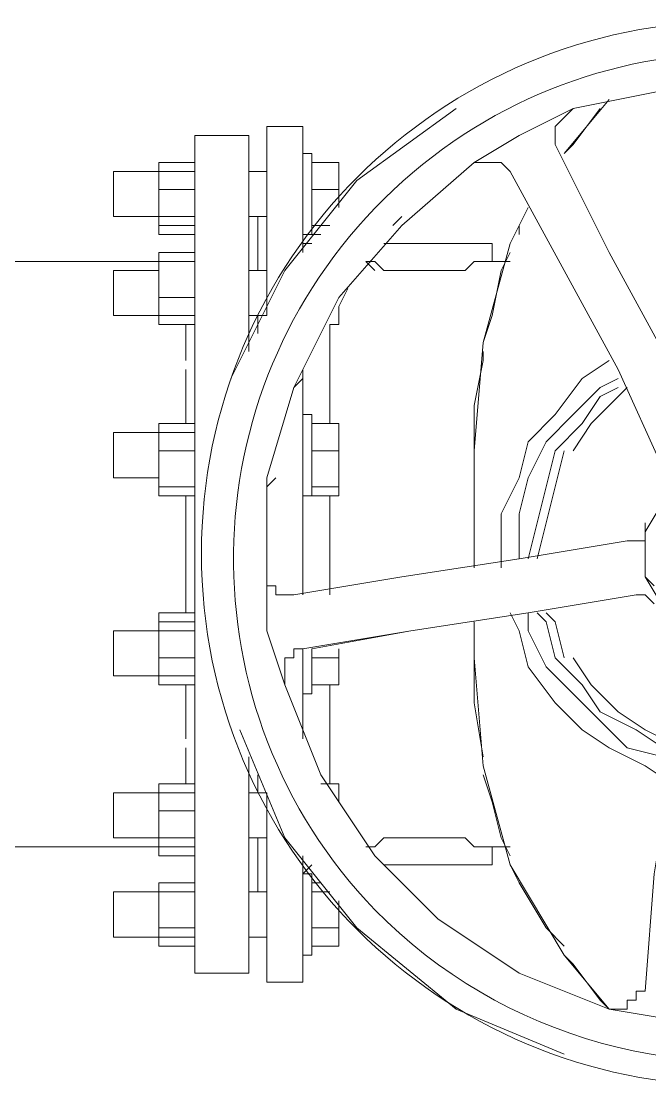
# Model space of a CAD drawing. Extents: x -187 to 52, y -9 to 65.
# Drawn here: x -148.9978 to -148.7028, y 19.7082 to 20.208 of the extents above; entities that cross this region are included whole.
import ezdxf

# ---------------------------------------------------------------- set-up
doc = ezdxf.new("R2010")
doc.units = 0
doc.header["$MEASUREMENT"] = 0
doc.layers.add('PDF4_Geometría', color=7, linetype='Continuous')

msp = doc.modelspace()

# ---------------------------------------------------------------- linework, layer by layer
at = {"layer": 'PDF4_Geometría', "lineweight": 9}
msp.add_lwpolyline([(-148.49349, 20.12483, 0.986751), (-148.83181, 19.79073, 1.002278)], format="xyb", close=True, dxfattribs=at)
for points in [[(-148.69648, 20.05293), (-148.72186, 20.09945), (-148.74723, 20.1502), (-148.74723, 20.15443), (-148.74723, 20.15866), (-148.743, 20.16289), (-148.73877, 20.16712), (-148.69648, 20.17557)], [(-148.72186, 20.17135), (-148.743, 20.14597), (-148.73877, 20.1502), (-148.72608, 20.16712)], [(-148.79375, 20.16712), (-148.84027, 20.13328), (-148.8741, 20.09099), (-148.89948, 20.04024)], [(-148.73877, 20.16712), (-148.76415, 20.15443), (-148.78529, 20.14174), (-148.78106, 20.14174), (-148.77683, 20.14174), (-148.7726, 20.14174), (-148.76838, 20.13751), (-148.743, 20.09099), (-148.71763, 20.04447), (-148.69648, 19.99795)], [(-148.91639, 20.10791), (-148.91639, 20.11214), (-148.91639, 20.11637), (-148.91639, 20.11214), (-148.91639, 20.10791), (-148.91639, 20.11214), (-148.93331, 20.11214), (-148.93331, 20.10791), (-148.91639, 20.10791), (-148.91639, 20.11637), (-148.91639, 20.1206), (-148.91639, 20.12906), (-148.91639, 20.13751), (-148.91639, 20.1502), (-148.91639, 20.15443), (-148.89102, 20.15443), (-148.89102, 20.1502), (-148.89102, 20.13751), (-148.89102, 20.12906), (-148.89102, 20.1206), (-148.89102, 20.11637), (-148.89102, 20.11214), (-148.89102, 20.11637), (-148.89102, 20.11214), (-148.89102, 20.11637), (-148.88256, 20.11637), (-148.89102, 20.11637), (-148.88679, 20.11637), (-148.88256, 20.11637), (-148.88256, 20.11214), (-148.88256, 20.11637), (-148.88256, 20.12906), (-148.88256, 20.13751), (-148.88256, 20.14174), (-148.88256, 20.1502), (-148.88256, 20.15866), (-148.88256, 20.15443), (-148.88256, 20.1502), (-148.88256, 20.13751), (-148.88256, 20.12483), (-148.88256, 20.10368), (-148.88256, 20.07831), (-148.88256, 20.06985)], [(-148.86564, 20.15866), (-148.88256, 20.15866)], [(-148.86142, 20.10368), (-148.86564, 20.10368), (-148.86564, 20.09945), (-148.86564, 20.10368), (-148.86564, 20.12483), (-148.86564, 20.13751), (-148.86564, 20.1502), (-148.86564, 20.15443), (-148.86564, 20.15866), (-148.86564, 20.1502), (-148.86564, 20.14174), (-148.86564, 20.13751), (-148.86564, 20.12906), (-148.86564, 20.11637), (-148.86564, 20.10791), (-148.86564, 20.11214), (-148.86564, 20.11637), (-148.86564, 20.1206), (-148.86564, 20.12483)], [(-148.743, 20.16289), (-148.74723, 20.15866), (-148.74723, 20.15443), (-148.74723, 20.1502), (-148.72186, 20.09945), (-148.69648, 20.05293)], [(-148.91639, 19.76113), (-148.91639, 19.76535), (-148.91639, 19.78227), (-148.91639, 19.81187), (-148.91639, 19.84571), (-148.91639, 19.888), (-148.91639, 19.93452), (-148.91639, 19.98104), (-148.91639, 20.02756), (-148.91639, 20.06985), (-148.91639, 20.10368), (-148.91639, 20.13328), (-148.91639, 20.1502), (-148.91639, 20.15443)], [(-148.89102, 20.09099), (-148.89102, 20.07831), (-148.89102, 20.06985), (-148.89102, 20.05293), (-148.89102, 20.06985), (-148.89102, 20.10368), (-148.89102, 20.13328), (-148.89102, 20.1502), (-148.89102, 20.15443)], [(-148.91639, 20.13751), (-148.91639, 20.14597), (-148.91639, 20.13751)], [(-148.86564, 20.13751), (-148.86564, 20.14597)], [(-148.86564, 20.14597), (-148.86564, 20.13751), (-148.86564, 20.12483), (-148.86564, 20.11214), (-148.86564, 20.10791)], [(-148.86142, 20.14174), (-148.86142, 20.14597), (-148.86142, 20.13751), (-148.86142, 20.14174), (-148.84873, 20.14174), (-148.84873, 20.13751), (-148.84873, 20.1206), (-148.84873, 20.12906)], [(-148.86142, 20.14597), (-148.86142, 20.13751), (-148.86142, 20.12483), (-148.86142, 20.11214), (-148.86142, 20.10791), (-148.86142, 20.11214), (-148.86142, 20.12906), (-148.86142, 20.14174), (-148.84873, 20.14174), (-148.84873, 20.12906), (-148.86142, 20.12906)], [(-148.91639, 20.12906), (-148.91639, 20.14174), (-148.93331, 20.14174), (-148.93331, 20.12906)], [(-148.91639, 20.13751), (-148.91639, 20.14174), (-148.91639, 20.13751)], [(-148.69648, 19.99795), (-148.71763, 20.04447), (-148.743, 20.09099), (-148.76838, 20.13751), (-148.7726, 20.14174), (-148.77683, 20.14174), (-148.78106, 20.14174), (-148.78529, 20.14174), (-148.81912, 20.11214), (-148.84873, 20.07831), (-148.86987, 20.03602), (-148.88256, 19.99372), (-148.88256, 19.95143), (-148.88256, 19.92183), (-148.8741, 19.89646), (-148.8741, 19.90068), (-148.8741, 19.90491), (-148.8741, 19.90914), (-148.86987, 19.90914), (-148.86987, 19.91337), (-148.86564, 19.91337), (-148.8149, 19.92183), (-148.75992, 19.93029), (-148.70917, 19.93875), (-148.70494, 19.93875), (-148.70071, 19.93452)], [(-148.93331, 20.11637), (-148.93331, 20.1206), (-148.93331, 20.12906), (-148.93331, 20.13751)], [(-148.91639, 20.13751), (-148.91639, 20.12906), (-148.91639, 20.1206), (-148.91639, 20.11637), (-148.91639, 20.1206), (-148.91639, 20.12483), (-148.91639, 20.1206), (-148.91639, 20.11637)], [(-148.91639, 20.11214), (-148.91639, 20.12906), (-148.93331, 20.12906), (-148.93331, 20.11214)], [(-148.91639, 20.12906), (-148.91639, 20.13328), (-148.91639, 20.12906)], [(-148.86564, 20.12906), (-148.86564, 20.13328)], [(-148.86142, 20.1206), (-148.86142, 20.11637), (-148.86142, 20.11214), (-148.86142, 20.10791), (-148.85719, 20.10791), (-148.86142, 20.10791), (-148.86142, 20.11214), (-148.86142, 20.11637), (-148.86142, 20.1206), (-148.86142, 20.12483)], [(-148.76415, 20.10791), (-148.76415, 20.11214), (-148.75992, 20.1206), (-148.76838, 20.10368), (-148.78106, 20.05716), (-148.78529, 20.00641), (-148.78529, 19.95143), (-148.78529, 19.95566), (-148.78529, 19.96835), (-148.78529, 20.00641), (-148.78529, 20.02756), (-148.78106, 20.0487), (-148.78106, 20.05293)], [(-148.89102, 20.06985), (-148.89102, 20.05716), (-148.89102, 20.06985), (-148.88256, 20.06985), (-148.88256, 20.07831), (-148.88256, 20.09099), (-148.89102, 20.09099), (-148.89102, 20.09522), (-148.89102, 20.11214), (-148.89102, 20.11637), (-148.89102, 20.11214), (-148.89102, 20.09522), (-148.89102, 20.09099), (-148.89102, 20.09522), (-148.89102, 20.11214), (-148.89102, 20.11637)], [(-148.88256, 20.09099), (-148.88256, 20.09522), (-148.88256, 20.11214), (-148.88256, 20.11637)], [(-148.81912, 20.11637), (-148.82335, 20.11214)], [(-148.86142, 20.11214), (-148.85296, 20.11214)], [(-148.91639, 20.09099), (-148.91639, 20.08676), (-148.91639, 20.07831), (-148.91639, 20.06985), (-148.91639, 20.07831), (-148.91639, 20.09099), (-148.91639, 20.09522), (-148.91639, 20.09945), (-148.91639, 20.10368)], [(-148.76838, 20.09522), (-148.77683, 20.09522), (-148.76838, 20.09522), (-148.77683, 20.09522), (-148.77683, 20.10368), (-148.78106, 20.10368), (-148.79798, 20.10368), (-148.8149, 20.10368), (-148.82758, 20.10368), (-148.8149, 20.10368), (-148.79798, 20.10368), (-148.78106, 20.10368), (-148.77683, 20.10368)], [(-148.91639, 20.09945), (-148.93331, 20.09945), (-148.93331, 20.09522), (-149.10247, 20.09522), (-149.18283, 20.08676), (-149.26318, 20.06985), (-149.3393, 20.03602), (-149.40697, 19.99372), (-149.4704, 19.94298), (-149.4704, 19.93875)], [(-148.91639, 20.09522), (-148.91639, 20.09945), (-148.93331, 20.09945), (-148.93331, 20.09522)], [(-148.91639, 20.09522), (-148.91639, 20.09945), (-148.91639, 20.09522)], [(-148.76838, 20.09945), (-148.7726, 20.09099), (-148.77683, 20.06985), (-148.78106, 20.05716)], [(-148.91639, 20.07831), (-148.91639, 20.07408), (-148.91639, 20.07831), (-148.91639, 20.09522), (-148.93331, 20.09522), (-148.93331, 20.07831)], [(-148.83181, 20.09099), (-148.83604, 20.09522), (-148.83181, 20.09522), (-148.82758, 20.09099), (-148.81912, 20.09099), (-148.8149, 20.09099), (-148.80644, 20.09099), (-148.80221, 20.09099), (-148.79375, 20.09099), (-148.78952, 20.09099), (-148.78529, 20.09522), (-148.78106, 20.09522), (-148.77683, 20.09522)], [(-148.93331, 20.06985), (-148.93331, 20.07831), (-148.93331, 20.08676), (-148.93331, 20.09099), (-148.95445, 20.09099), (-148.95445, 20.08676), (-148.95445, 20.07831), (-148.95445, 20.06985), (-148.95445, 20.07408), (-148.95445, 20.08254), (-148.95445, 20.09099)], [(-148.91639, 20.08254), (-148.91639, 20.08676), (-148.91639, 20.08254)], [(-148.8445, 20.08254), (-148.84873, 20.07408), (-148.84873, 20.06562), (-148.85296, 20.06562), (-148.85296, 20.05716), (-148.85296, 20.04447), (-148.85296, 20.03179), (-148.85296, 20.0191)], [(-148.95445, 20.06985), (-148.91639, 20.06985), (-148.91639, 20.06139), (-148.91639, 20.04447), (-148.91639, 20.02756), (-148.91639, 20.01064), (-148.91639, 20.00641), (-148.91639, 19.99372), (-148.91639, 20.00641), (-148.91639, 20.01487), (-148.95445, 20.01487)], [(-148.92062, 20.06562), (-148.92062, 20.05716), (-148.92062, 20.0487)], [(-148.72186, 20.0487), (-148.73454, 20.04024), (-148.74723, 20.02333), (-148.75992, 20.01064), (-148.76415, 19.99372), (-148.7726, 19.97681), (-148.7726, 19.95566), (-148.7726, 19.95143)], [(-148.92062, 20.04447), (-148.92062, 20.03179), (-148.92062, 20.0191)], [(-148.86564, 20.00218), (-148.86564, 19.99795), (-148.86564, 19.99372), (-148.86564, 19.97681), (-148.86564, 19.95566), (-148.86564, 19.93875), (-148.86564, 19.95566), (-148.86564, 19.9895), (-148.86564, 20.02333), (-148.86564, 20.04447), (-148.86564, 20.03602), (-148.86564, 20.0191), (-148.86564, 20.01487), (-148.86564, 20.00641), (-148.86564, 19.99372), (-148.86564, 19.9895)], [(-148.86564, 20.04024), (-148.86987, 20.03602)], [(-148.76415, 19.95566), (-148.76415, 19.97681), (-148.75992, 19.99372), (-148.75146, 20.01064), (-148.73877, 20.02333), (-148.72608, 20.03602), (-148.71763, 20.04024)], [(-148.71763, 20.03602), (-148.72608, 20.03179), (-148.73454, 20.0191), (-148.74723, 20.00641), (-148.75146, 19.9895), (-148.75569, 19.97258), (-148.75992, 19.95566)], [(-148.73877, 20.00641), (-148.73031, 20.0191), (-148.71763, 20.03179), (-148.7134, 20.03602)], [(-148.91639, 20.00641), (-148.91639, 20.0191), (-148.93331, 20.0191), (-148.93331, 20.00641)], [(-148.91639, 20.02333), (-148.91639, 20.0191), (-148.91639, 20.01064), (-148.91639, 20.00641), (-148.91639, 20.01064), (-148.91639, 20.0191), (-148.91639, 20.02333), (-148.91639, 20.0191), (-148.91639, 20.01064), (-148.91639, 20.0191)], [(-148.86142, 20.02333), (-148.86564, 20.02333), (-148.86564, 20.0191), (-148.86564, 20.01064), (-148.86564, 20.0191)], [(-148.86564, 19.98527), (-148.86142, 19.98527), (-148.86142, 19.9895), (-148.86142, 20.00641), (-148.86142, 20.0191), (-148.84873, 20.0191), (-148.84873, 20.00641), (-148.84873, 19.9895), (-148.86142, 19.9895)], [(-148.86142, 20.00641), (-148.86142, 20.01064), (-148.86142, 20.0191), (-148.86142, 20.02333), (-148.86142, 20.0191), (-148.86142, 20.01064), (-148.86142, 19.99795), (-148.86142, 19.98527), (-148.86142, 19.99372), (-148.86142, 20.00641), (-148.84873, 20.00641)], [(-148.95445, 19.99372), (-148.95445, 20.00218), (-148.95445, 20.01064), (-148.95445, 20.01487), (-148.95445, 20.01064), (-148.95445, 20.00641), (-148.95445, 19.99372), (-148.93331, 19.99372), (-148.93331, 20.00641), (-148.93331, 20.01064)], [(-148.86564, 20.00641), (-148.86564, 20.01064), (-148.86564, 19.99795), (-148.86564, 19.98527), (-148.86564, 19.99372)], [(-148.91639, 19.9895), (-148.91639, 20.00641), (-148.93331, 20.00641), (-148.93331, 19.9895)], [(-148.75569, 19.95566), (-148.75146, 19.97258), (-148.74723, 19.9895), (-148.743, 20.00641)], [(-148.86142, 20.00218), (-148.86142, 19.99795)], [(-148.91639, 19.99372), (-148.91639, 19.9895), (-148.91639, 19.96835), (-148.91639, 19.9472), (-148.91639, 19.92606), (-148.91639, 19.92183), (-148.95445, 19.92183)], [(-148.87833, 19.99372), (-148.88256, 19.9895)], [(-148.86142, 19.98527), (-148.84873, 19.98527), (-148.84873, 19.9895)], [(-148.69225, 19.92606), (-148.70494, 19.9472), (-148.70494, 19.96835), (-148.69225, 19.9895)], [(-148.92062, 19.98527), (-148.92062, 19.98104), (-148.92062, 19.97681), (-148.92062, 19.96412), (-148.92062, 19.9472), (-148.92062, 19.93875), (-148.92062, 19.93029)], [(-148.85296, 19.93875), (-148.85296, 19.9472), (-148.85296, 19.96412), (-148.85296, 19.98527)], [(-148.70071, 19.94298), (-148.70494, 19.9472), (-148.70494, 19.95143), (-148.70494, 19.95989), (-148.70494, 19.96835), (-148.70494, 19.95989), (-148.70494, 19.95143), (-148.70494, 19.9472), (-148.70071, 19.94298)], [(-148.70071, 19.93452), (-148.70494, 19.93875), (-148.70917, 19.93875), (-148.75992, 19.93029), (-148.8149, 19.92183), (-148.86142, 19.91337), (-148.86142, 19.90914), (-148.86142, 19.89646), (-148.84873, 19.89646), (-148.84873, 19.90914)], [(-148.93331, 19.90914), (-148.91639, 19.90914), (-148.91639, 19.89646), (-148.93331, 19.89646), (-148.93331, 19.90914), (-148.93331, 19.92606), (-148.93331, 19.93029), (-148.91639, 19.93029), (-148.91639, 19.92606)], [(-148.69225, 19.84994), (-148.70494, 19.85839), (-148.72186, 19.86685), (-148.73454, 19.87531), (-148.74723, 19.888), (-148.75992, 19.90491), (-148.76415, 19.92183), (-148.76838, 19.93029)], [(-148.69225, 19.85839), (-148.69648, 19.86262), (-148.7134, 19.86685), (-148.72608, 19.87954), (-148.73877, 19.89223), (-148.75146, 19.90491), (-148.75992, 19.92183), (-148.75992, 19.93029)], [(-148.73877, 19.90914), (-148.73031, 19.89646), (-148.71763, 19.88377), (-148.70494, 19.87531), (-148.68802, 19.86685), (-148.69648, 19.86685), (-148.70917, 19.87531), (-148.72608, 19.88377), (-148.73454, 19.89646), (-148.74723, 19.90914), (-148.75146, 19.92606), (-148.75569, 19.93029)], [(-148.75146, 19.93029), (-148.74723, 19.92606), (-148.743, 19.90914)], [(-148.91639, 19.90914), (-148.91639, 19.92606), (-148.93331, 19.92606)], [(-148.78106, 19.86262), (-148.78529, 19.888), (-148.78529, 19.90914), (-148.78529, 19.92606), (-148.78529, 19.90914), (-148.78106, 19.85839), (-148.76838, 19.81187), (-148.743, 19.76958), (-148.72186, 19.74421), (-148.72608, 19.74844), (-148.73877, 19.76535), (-148.743, 19.76958)], [(-148.93331, 19.90068), (-148.93331, 19.90914), (-148.93331, 19.9176), (-148.93331, 19.92183)], [(-148.91639, 19.9176), (-148.91639, 19.91337), (-148.91639, 19.9176)], [(-148.91639, 19.90491), (-148.91639, 19.90914), (-148.91639, 19.90491)], [(-148.86987, 19.91337), (-148.86987, 19.90914), (-148.8741, 19.90914), (-148.8741, 19.90491), (-148.8741, 19.90068), (-148.8741, 19.89646), (-148.85719, 19.85416), (-148.83181, 19.8161), (-148.80221, 19.7865), (-148.76415, 19.76113), (-148.72186, 19.74421), (-148.69648, 19.73998)], [(-148.86564, 19.91337), (-148.86564, 19.90068), (-148.86564, 19.89223), (-148.86564, 19.90068), (-148.86564, 19.90491), (-148.86564, 19.90914)], [(-148.86142, 19.90491), (-148.86142, 19.90914), (-148.84873, 19.90914), (-148.84873, 19.91337)], [(-148.86142, 19.90068), (-148.86142, 19.89223), (-148.86142, 19.90068), (-148.86142, 19.91337)], [(-148.95445, 19.90068), (-148.91639, 19.90068), (-148.91639, 19.888), (-148.91639, 19.86685), (-148.91639, 19.85416), (-148.91639, 19.84571), (-148.95445, 19.84571)], [(-148.92062, 19.89646), (-148.92062, 19.88377), (-148.92062, 19.87108)], [(-148.85296, 19.84994), (-148.85296, 19.85839), (-148.85296, 19.87108), (-148.85296, 19.88377), (-148.85296, 19.89646)], [(-148.86564, 19.89223), (-148.86142, 19.89223)], [(-148.89525, 19.87531), (-148.8741, 19.82456), (-148.84027, 19.78227), (-148.79375, 19.74421), (-148.743, 19.72306)], [(-148.92062, 19.86685), (-148.92062, 19.85839), (-148.92062, 19.84994)], [(-148.89102, 19.76113), (-148.89102, 19.76535), (-148.89102, 19.78227), (-148.89102, 19.81187), (-148.89102, 19.84571), (-148.89102, 19.86262), (-148.89102, 19.84571), (-148.89102, 19.83725)], [(-148.91639, 19.84994), (-148.91639, 19.84571), (-148.91639, 19.84994), (-148.91639, 19.85416), (-148.91639, 19.84994), (-148.91639, 19.83725), (-148.91639, 19.82456), (-148.91639, 19.83725), (-148.91639, 19.84994), (-148.91639, 19.85416)], [(-148.89102, 19.82456), (-148.89102, 19.82033), (-148.89102, 19.80342), (-148.89102, 19.79919), (-148.89102, 19.80342), (-148.89102, 19.82033), (-148.89102, 19.82456), (-148.88256, 19.82456), (-148.88256, 19.83725), (-148.88256, 19.84571), (-148.89102, 19.84571), (-148.89102, 19.85839), (-148.89102, 19.84571)], [(-148.78106, 19.85416), (-148.77683, 19.84148), (-148.7726, 19.82456), (-148.76838, 19.8161)], [(-148.91639, 19.83725), (-148.91639, 19.84571), (-148.91639, 19.83725), (-148.91639, 19.84148), (-148.91639, 19.83725), (-148.91639, 19.84994), (-148.93331, 19.84994), (-148.93331, 19.83725), (-148.91639, 19.83725), (-148.91639, 19.82033), (-148.91639, 19.8161), (-148.93331, 19.8161), (-148.93331, 19.82033)], [(-148.85719, 19.84994), (-148.84873, 19.84994), (-148.84873, 19.84148)], [(-149.28009, 19.75267), (-149.27586, 19.74844), (-149.23357, 19.78227), (-149.18283, 19.80764), (-149.12785, 19.82033), (-149.10247, 19.82033), (-148.93331, 19.82033), (-148.91639, 19.82033), (-148.91639, 19.8161), (-148.93331, 19.8161), (-148.93331, 19.82033), (-148.93331, 19.83725), (-148.93331, 19.84571)], [(-148.88256, 19.84571), (-148.88256, 19.83725), (-148.88256, 19.81187), (-148.88256, 19.79073), (-148.88256, 19.77381), (-148.88256, 19.76535), (-148.88256, 19.7569), (-148.88256, 19.76113), (-148.88256, 19.77381), (-148.88256, 19.77804), (-148.88256, 19.7865), (-148.88256, 19.79496), (-148.88256, 19.79919), (-148.88256, 19.80342), (-148.88256, 19.79919), (-148.88679, 19.79919), (-148.89102, 19.79919), (-148.88256, 19.79919), (-148.89102, 19.79919), (-148.89102, 19.80342), (-148.89102, 19.79919), (-148.89102, 19.79496), (-148.89102, 19.7865), (-148.89102, 19.77804), (-148.89102, 19.76535), (-148.89102, 19.76113), (-148.91639, 19.76113), (-148.91639, 19.76535), (-148.91639, 19.77804), (-148.91639, 19.7865), (-148.91639, 19.79496), (-148.91639, 19.79919), (-148.91639, 19.79496), (-148.91639, 19.7865), (-148.91639, 19.77804), (-148.95445, 19.77804), (-148.93331, 19.77804), (-148.93331, 19.7865), (-148.93331, 19.79496), (-148.93331, 19.79919), (-148.93331, 19.78227)], [(-148.93331, 19.82456), (-148.93331, 19.82879), (-148.93331, 19.83302)], [(-148.91639, 19.83302), (-148.91639, 19.82879), (-148.91639, 19.83302)], [(-148.89102, 19.83302), (-148.89102, 19.82456), (-148.89102, 19.82033), (-148.89102, 19.80342), (-148.89102, 19.79919)], [(-148.95445, 19.82456), (-148.91639, 19.82456), (-148.91639, 19.82033), (-148.91639, 19.8161), (-148.91639, 19.81187), (-148.91639, 19.79919), (-148.91639, 19.78227)], [(-148.88256, 19.79919), (-148.88256, 19.80342), (-148.88256, 19.82033), (-148.88256, 19.82456)], [(-148.76838, 19.82033), (-148.77683, 19.82033), (-148.78106, 19.82033), (-148.78529, 19.82033), (-148.78952, 19.82456), (-148.79375, 19.82456), (-148.80221, 19.82456), (-148.80644, 19.82456), (-148.8149, 19.82456), (-148.81912, 19.82456), (-148.82758, 19.82456), (-148.83181, 19.82033), (-148.83604, 19.82033), (-148.83181, 19.82033)], [(-148.77683, 19.81187), (-148.78106, 19.81187), (-148.79798, 19.81187), (-148.8149, 19.81187), (-148.82758, 19.81187), (-148.8149, 19.81187), (-148.79798, 19.81187), (-148.78106, 19.81187), (-148.77683, 19.81187), (-148.77683, 19.82033), (-148.76838, 19.82033), (-148.77683, 19.82033)], [(-148.86564, 19.80764), (-148.86564, 19.80342), (-148.86564, 19.79919), (-148.86564, 19.80342), (-148.86564, 19.80764), (-148.86142, 19.80764), (-148.86564, 19.80764), (-148.86142, 19.81187)], [(-148.76838, 19.81187), (-148.76415, 19.80342), (-148.75146, 19.78227), (-148.743, 19.77381)], [(-148.91639, 19.79919), (-148.91639, 19.80342), (-148.91639, 19.80764), (-148.91639, 19.80342), (-148.91639, 19.79919), (-148.91639, 19.80764), (-148.91639, 19.80342), (-148.91639, 19.80764), (-148.91639, 19.79919), (-148.91639, 19.78227), (-148.91639, 19.77381), (-148.91639, 19.78227), (-148.91639, 19.79496), (-148.91639, 19.79073), (-148.91639, 19.79496)], [(-148.86142, 19.80342), (-148.86142, 19.80764), (-148.86142, 19.80342)], [(-148.89102, 19.80342), (-148.89102, 19.79919), (-148.89102, 19.80342)], [(-148.85296, 19.79919), (-148.86142, 19.79919), (-148.86142, 19.79496), (-148.86142, 19.79073)], [(-148.86564, 19.79073), (-148.86564, 19.79496), (-148.86564, 19.78227), (-148.86564, 19.77381), (-148.86564, 19.76958), (-148.86564, 19.77804), (-148.86564, 19.7865)], [(-148.84873, 19.78227), (-148.84873, 19.79496), (-148.84873, 19.77804), (-148.84873, 19.77381), (-148.86142, 19.77381), (-148.86142, 19.76958), (-148.86142, 19.77804), (-148.86142, 19.7865)], [(-148.91639, 19.7865), (-148.91639, 19.77804), (-148.91639, 19.7865)], [(-148.86142, 19.77804), (-148.86142, 19.77381), (-148.84873, 19.77381), (-148.84873, 19.78227), (-148.86142, 19.78227)], [(-148.91639, 19.77804), (-148.91639, 19.77381), (-148.93331, 19.77381), (-148.93331, 19.77804)], [(-148.89102, 19.77804), (-148.88256, 19.77804)], [(-148.89102, 19.77804), (-148.88256, 19.77804)], [(-148.88256, 19.7569), (-148.86564, 19.7569)]]:
    msp.add_lwpolyline(points, dxfattribs=at)
for points in [[(-148.91639, 20.13751), (-148.91639, 20.14597), (-148.91639, 20.14174), (-148.91639, 20.14597)], [(-148.91639, 20.10791), (-148.91639, 20.11214), (-148.91639, 20.12483), (-148.91639, 20.13751), (-148.91639, 20.14597), (-148.91639, 20.13751), (-148.91639, 20.12483), (-148.91639, 20.11214)], [(-148.86564, 20.14597), (-148.86142, 20.14597)], [(-148.86564, 20.13751), (-148.86564, 20.14174), (-148.86564, 20.14597)], [(-148.93331, 20.14174), (-148.93331, 20.13751), (-148.95445, 20.13751), (-148.91639, 20.13751), (-148.91639, 20.14174)], [(-148.95445, 20.12906), (-148.95445, 20.13751), (-148.95445, 20.13328), (-148.95445, 20.12483), (-148.95445, 20.11637), (-148.95445, 20.1206)], [(-148.95445, 20.13328), (-148.95445, 20.13751), (-148.95445, 20.12906), (-148.95445, 20.1206), (-148.95445, 20.11637), (-148.95445, 20.12483)], [(-148.89102, 20.13751), (-148.88256, 20.13751)], [(-148.93331, 20.10791), (-148.91639, 20.10791), (-148.91639, 20.11637), (-148.95445, 20.11637), (-148.93331, 20.11637)], [(-148.91639, 20.11214), (-148.91639, 20.10791), (-148.91639, 20.11637)], [(-148.91639, 20.11637), (-148.91639, 20.10791), (-148.91639, 20.11214)], [(-148.88679, 20.11637), (-148.88679, 20.11214), (-148.88679, 20.11637), (-148.88679, 20.11214), (-148.88679, 20.09522), (-148.88679, 20.09099), (-148.88679, 20.09522), (-148.88679, 20.11214)], [(-148.86564, 20.11214), (-148.86564, 20.10791), (-148.86564, 20.11637)], [(-148.86142, 20.11214), (-148.86142, 20.11637)], [(-148.86142, 20.10791), (-148.86564, 20.10791)], [(-148.91639, 20.09099), (-148.91639, 20.09945), (-148.91639, 20.09522), (-148.91639, 20.09945)], [(-148.91639, 20.06562), (-148.91639, 20.06139), (-148.91639, 20.07408), (-148.91639, 20.08676), (-148.91639, 20.09522), (-148.91639, 20.08676), (-148.91639, 20.07408), (-148.91639, 20.06139)], [(-148.93331, 20.07831), (-148.91639, 20.07831), (-148.91639, 20.06562), (-148.93331, 20.06562)], [(-148.91639, 20.06562), (-148.91639, 20.06985)], [(-148.88679, 20.06985), (-148.88679, 20.06139)], [(-148.91639, 19.99372), (-148.91639, 19.98527), (-148.91639, 19.99795), (-148.91639, 20.01064), (-148.91639, 19.99795), (-148.91639, 19.98527)], [(-148.91639, 19.99795), (-148.91639, 20.00218)], [(-148.93331, 19.9895), (-148.91639, 19.9895), (-148.91639, 19.98527), (-148.93331, 19.98527)], [(-148.86987, 19.93875), (-148.8741, 19.93875), (-148.87833, 19.93875), (-148.87833, 19.94298), (-148.88256, 19.94298), (-148.88256, 19.9472), (-148.88256, 19.95143), (-148.88256, 19.9472), (-148.88256, 19.94298), (-148.87833, 19.94298), (-148.87833, 19.93875), (-148.8741, 19.93875), (-148.86987, 19.93875), (-148.81912, 19.9472), (-148.76415, 19.95566), (-148.7134, 19.96412), (-148.70917, 19.96412), (-148.70494, 19.96412), (-148.70494, 19.96835), (-148.70494, 19.97258), (-148.70494, 19.96835), (-148.70494, 19.96412), (-148.70917, 19.96412), (-148.7134, 19.96412), (-148.76415, 19.95566), (-148.81912, 19.9472)], [(-148.91639, 19.92183), (-148.91639, 19.92606), (-148.91639, 19.93029), (-148.91639, 19.92606), (-148.91639, 19.91337), (-148.91639, 19.92606), (-148.91639, 19.93029), (-148.91639, 19.92606)], [(-148.95445, 19.9176), (-148.95445, 19.90914), (-148.95445, 19.90068), (-148.95445, 19.90491), (-148.95445, 19.91337), (-148.95445, 19.92183)], [(-148.91639, 19.9176), (-148.91639, 19.90914), (-148.91639, 19.90068), (-148.91639, 19.90914), (-148.91639, 19.92183)], [(-148.91639, 19.90068), (-148.91639, 19.89223), (-148.91639, 19.90068), (-148.91639, 19.91337), (-148.91639, 19.90068), (-148.91639, 19.89223)], [(-148.86564, 19.91337), (-148.86564, 19.90914), (-148.86564, 19.90068), (-148.86564, 19.89646), (-148.86564, 19.87954), (-148.86564, 19.87108), (-148.86564, 19.89223)], [(-148.70494, 19.75267), (-148.70071, 19.80764), (-148.69225, 19.85839), (-148.68379, 19.90914), (-148.69225, 19.85839), (-148.70071, 19.80764)], [(-148.88679, 19.85416), (-148.88679, 19.84571)], [(-148.95445, 19.83725), (-148.95445, 19.82879), (-148.95445, 19.82456), (-148.95445, 19.83302), (-148.95445, 19.84148), (-148.95445, 19.84571)], [(-148.91639, 19.82456), (-148.91639, 19.83302), (-148.91639, 19.82879)], [(-148.91639, 19.82456), (-148.91639, 19.82879), (-148.91639, 19.82456), (-148.91639, 19.8161), (-148.91639, 19.82456), (-148.91639, 19.8161)], [(-148.88679, 19.82456), (-148.88679, 19.82033), (-148.88679, 19.80342), (-148.88679, 19.79919), (-148.88679, 19.80342), (-148.88679, 19.79919), (-148.88679, 19.80342), (-148.88679, 19.82033)], [(-148.86564, 19.8161), (-148.86564, 19.81187), (-148.86564, 19.80764), (-148.86564, 19.79919), (-148.86564, 19.79496), (-148.86564, 19.7865), (-148.86564, 19.77804), (-148.86564, 19.77381), (-148.86564, 19.76113), (-148.86564, 19.7569), (-148.86564, 19.76535), (-148.86564, 19.77381), (-148.86564, 19.79073), (-148.86564, 19.81187)], [(-148.91639, 19.79919), (-148.91639, 19.80342), (-148.91639, 19.80764), (-148.91639, 19.80342)], [(-148.86564, 19.80342), (-148.86564, 19.80764), (-148.86564, 19.79919)], [(-148.85719, 19.80342), (-148.86142, 19.80342), (-148.86142, 19.80764), (-148.86142, 19.79919), (-148.86142, 19.78227), (-148.86142, 19.77381), (-148.86142, 19.78227), (-148.86142, 19.79919), (-148.86142, 19.80342)], [(-148.93331, 19.80342), (-148.91639, 19.80342), (-148.91639, 19.79919), (-148.91639, 19.80342), (-148.91639, 19.79919), (-148.95445, 19.79919), (-148.93331, 19.79919)], [(-148.95445, 19.7865), (-148.95445, 19.77804), (-148.95445, 19.78227), (-148.95445, 19.79073), (-148.95445, 19.79919), (-148.95445, 19.79496)], [(-148.95445, 19.78227), (-148.95445, 19.77804), (-148.95445, 19.7865), (-148.95445, 19.79496), (-148.95445, 19.79919), (-148.95445, 19.79073)], [(-148.93331, 19.80342), (-148.93331, 19.79919), (-148.91639, 19.79919), (-148.91639, 19.80342)], [(-148.93331, 19.78227), (-148.91639, 19.78227), (-148.91639, 19.77381), (-148.93331, 19.77381)], [(-148.91639, 19.77804), (-148.91639, 19.76958), (-148.91639, 19.77381), (-148.91639, 19.76958)], [(-148.91639, 19.77804), (-148.91639, 19.77381), (-148.91639, 19.76958), (-148.91639, 19.77381)], [(-148.91639, 19.77804), (-148.91639, 19.77381), (-148.91639, 19.76958), (-148.91639, 19.77381)], [(-148.86564, 19.77804), (-148.86564, 19.77381), (-148.86564, 19.76958), (-148.86564, 19.77381)], [(-148.86142, 19.76958), (-148.86142, 19.77381)], [(-148.86142, 19.76958), (-148.86564, 19.76958)], [(-148.72186, 19.74421), (-148.71763, 19.74421), (-148.7134, 19.74421), (-148.7134, 19.74844), (-148.70917, 19.74844), (-148.70917, 19.75267), (-148.70494, 19.75267), (-148.70917, 19.75267), (-148.70917, 19.74844), (-148.7134, 19.74844), (-148.7134, 19.74421), (-148.71763, 19.74421)]]:
    msp.add_lwpolyline(points, close=True, dxfattribs=at)
msp.add_circle((-148.6633, 19.95813), 0.24992, dxfattribs=at)

doc.saveas('drawing.dxf')
